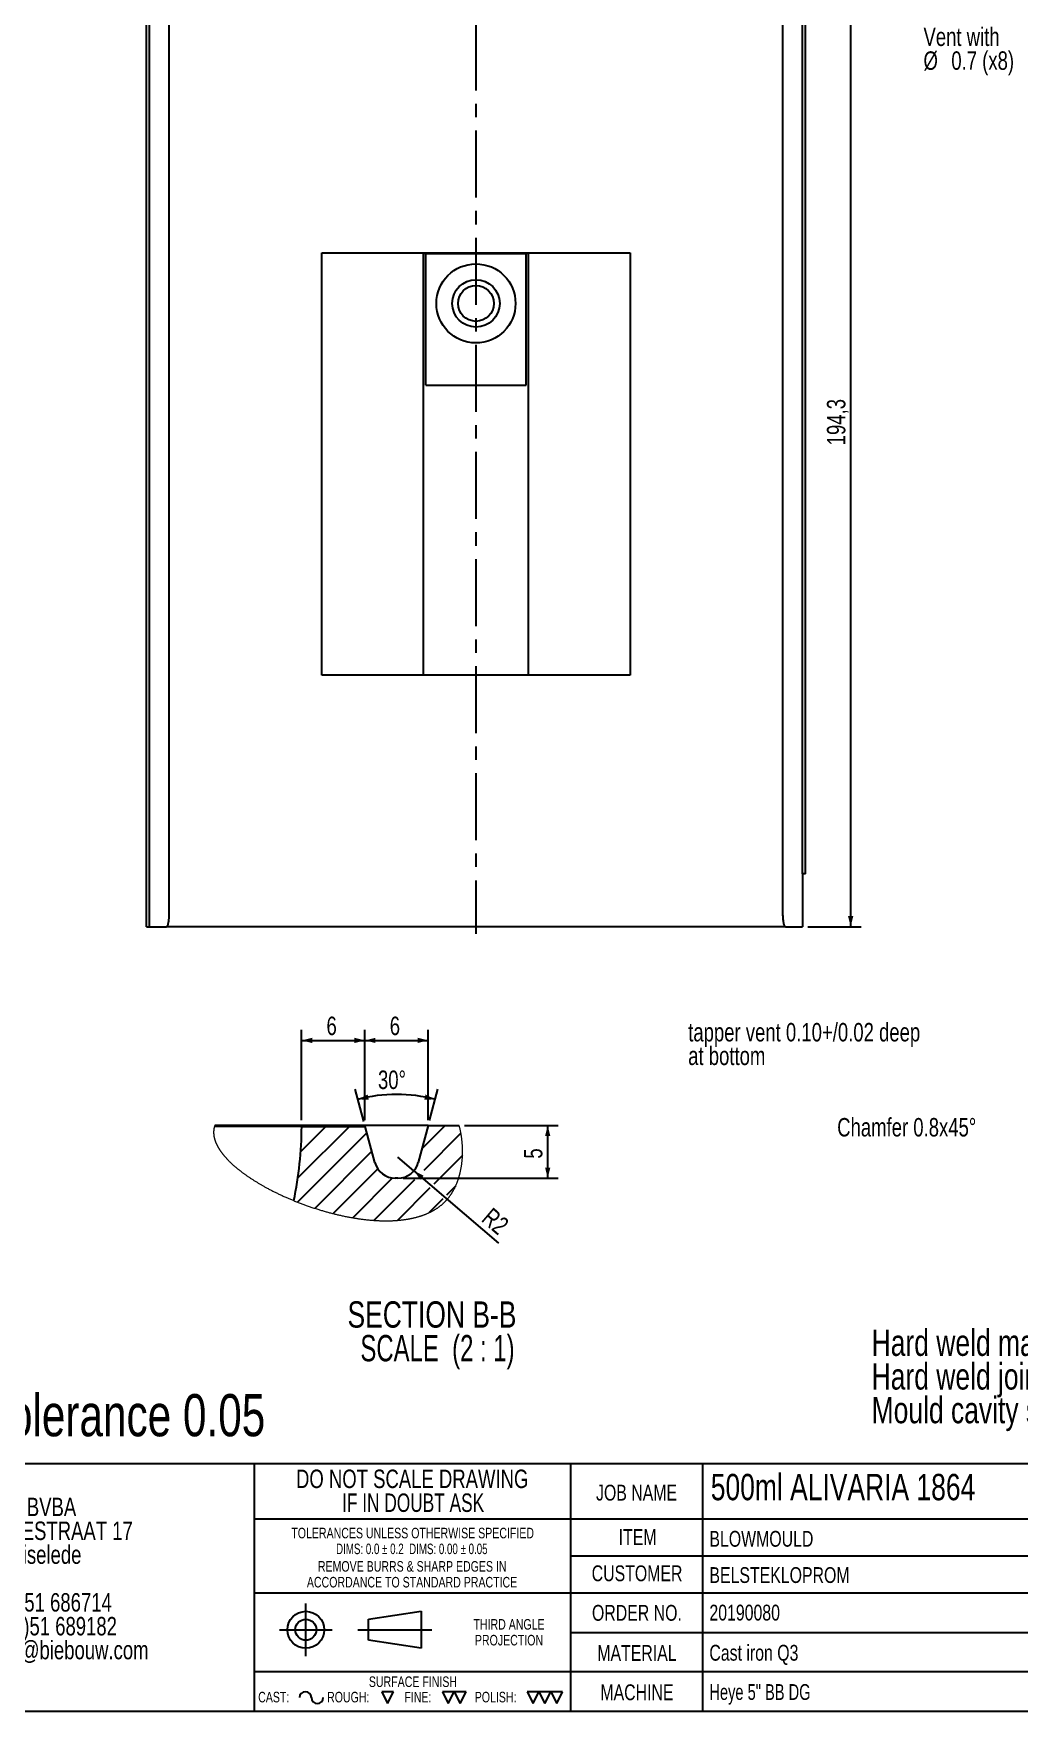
# Model space of a CAD drawing. Header units: millimetres. Extents: x 8 to 871, y 8 to 585.
# Drawn here: x 477.1 to 664.1, y 8 to 326.3 of the extents above; entities that cross this region are included whole.
import ezdxf

# ---------------------------------------------------------------- set-up
doc = ezdxf.new("R2010")
doc.units = ezdxf.units.MM
doc.header["$PDSIZE"] = -1
doc.linetypes.add('CENTERX2', pattern=[20.32, 12.7, -2.54, 2.54, -2.54])
for name, color, linetype in [('CENTERLINE', 4, 'CENTERX2'), ('DIMENSIONS', 2, 'Continuous'), ('HATCH', 3, 'Continuous'), ('TEXT', 2, 'Continuous')]:
    doc.layers.add(name, color=color, linetype=linetype)
doc.layers.add('OUTLINE', color=7, linetype='Continuous', lineweight=25)
doc.styles.add('SLDTEXTSTYLE0', font='TXT', dxfattribs={"width": 0.75})
doc.styles.add('SLDTEXTSTYLE3', font='TXT', dxfattribs={"width": 0.692308})
doc.styles.add('SLDTEXTSTYLE4', font='TXT', dxfattribs={"width": 0.7})
doc.styles.add('SLDTEXTSTYLE5', font='TXT', dxfattribs={"width": 0.691176})
doc.styles.add('SLDTEXTSTYLE7', font='TXT', dxfattribs={"width": 0.678571})
doc.dimstyles.new('SLDDIMSTYLE2', dxfattribs={"dimtxt": 3.5, "dimasz": 2, "dimexe": 0, "dimexo": 0.0625, "dimgap": 0.875, "dimtad": 1, "dimrnd": 1e-09, "dimzin": 12, "dimdsep": 46, "dimtxsty": 'SLDTEXTSTYLE0', "dimsah": 1, "dimcen": 0.09, "dimadec": 0, "dimazin": 3, "dimtfac": 1, "dimtofl": 0, "dimtmove": 0, "dimatfit": 3, "dimfxl": 0, "dimfrac": 2, "dimtolj": 1, "dimtzin": 12, "dimarcsym": 0})
doc.dimstyles.new('SLDDIMSTYLE28', dxfattribs={"dimtxt": 3.5, "dimasz": 2, "dimexe": 0, "dimexo": 0.0625, "dimgap": 0.875, "dimtad": 1, "dimdec": 0, "dimlfac": 0.5, "dimrnd": 1e-09, "dimzin": 12, "dimdsep": 46, "dimtxsty": 'SLDTEXTSTYLE0', "dimsah": 1, "dimcen": 0.09, "dimadec": 0, "dimazin": 3, "dimtfac": 1, "dimtdec": 0, "dimtofl": 0, "dimtmove": 0, "dimatfit": 3, "dimfxl": 0, "dimfrac": 2, "dimtolj": 1, "dimtzin": 12, "dimarcsym": 0})
doc.dimstyles.new('SLDDIMSTYLE29', dxfattribs={"dimtxt": 3.5, "dimasz": 2, "dimexe": 0, "dimexo": 0.0625, "dimgap": 0.875, "dimtad": 1, "dimlfac": 0.5, "dimrnd": 1e-09, "dimzin": 12, "dimdsep": 46, "dimtxsty": 'SLDTEXTSTYLE0', "dimsah": 1, "dimcen": 0.09, "dimadec": 0, "dimazin": 3, "dimtfac": 1, "dimtofl": 0, "dimtmove": 0, "dimatfit": 3, "dimfxl": 0, "dimfrac": 2, "dimtolj": 1, "dimtzin": 12, "dimarcsym": 0})
doc.dimstyles.new('SLDDIMSTYLE30', dxfattribs={"dimtxt": 3.5, "dimasz": 2, "dimexe": 0, "dimexo": 0.0625, "dimgap": 0.875, "dimtad": 1, "dimlfac": 0.5, "dimrnd": 1e-09, "dimzin": 12, "dimdsep": 46, "dimtxsty": 'SLDTEXTSTYLE0', "dimsah": 1, "dimcen": 0, "dimadec": 0, "dimazin": 3, "dimtfac": 1, "dimtofl": 0, "dimtmove": 0, "dimatfit": 3, "dimfxl": 0, "dimfrac": 2, "dimtolj": 1, "dimtzin": 12, "dimarcsym": 0})
doc.dimstyles.new('SLDDIMSTYLE31', dxfattribs={"dimtxt": 3.5, "dimasz": 2, "dimexe": 0, "dimexo": 0.0625, "dimgap": 0.875, "dimtad": 1, "dimdec": 4, "dimlfac": 0.5, "dimzin": 12, "dimdsep": 46, "dimtxsty": 'SLDTEXTSTYLE0', "dimsah": 1, "dimcen": 0.09, "dimazin": 3, "dimtfac": 1, "dimtofl": 0, "dimtmove": 0, "dimatfit": 3, "dimfxl": 0, "dimfrac": 2, "dimtolj": 1, "dimtzin": 12, "dimarcsym": 0})

# ---------------------------------------------------------------- blocks, each defined once
blk = doc.blocks.new('SW_NOTE_0')
at = {"layer": 'TEXT', "color": 0, "char_height": 3.5, "attachment_point": 2}
for s, insert, style in [('DO NOT SCALE DRAWING', (28.71, 4.5), 'SLDTEXTSTYLE0'), ('IF IN DOUBT ASK', (28.89, -0.03), 'SLDTEXTSTYLE4')]:
    blk.add_mtext(s, dxfattribs=dict(at, insert=insert, style=style))
blk = doc.blocks.new('SW_NOTE_0_1')
at = {"layer": 'TEXT', "color": 0, "char_height": 2, "attachment_point": 2}
for s, insert, style in [('TOLERANCES UNLESS OTHERWISE SPECIFIED', (27.09, 2.57), 'SLDTEXTSTYLE0'), ('DIMS: 0.0 ± 0.2  DIMS: 0.00 ± 0.05', (26.93, -0.43), 'SLDTEXTSTYLE5')]:
    blk.add_mtext(s, dxfattribs=dict(at, insert=insert, style=style))
blk = doc.blocks.new('SW_NOTE_0_2')
at = {"layer": 'TEXT', "color": 0, "char_height": 2, "attachment_point": 2, "style": 'SLDTEXTSTYLE0'}
for s, insert in [('REMOVE BURRS & SHARP EDGES IN', (21.78, 2.57)), ('ACCORDANCE TO STANDARD PRACTICE', (21.75, -0.43))]:
    blk.add_mtext(s, dxfattribs=dict(at, insert=insert))
blk = doc.blocks.new('SW_NOTE_0_3')
at = {"layer": 'TEXT', "color": 0, "char_height": 2, "attachment_point": 2, "style": 'SLDTEXTSTYLE0'}
for s, insert in [('THIRD ANGLE', (8.34, 2.57)), ('PROJECTION', (8.33, -0.43))]:
    blk.add_mtext(s, dxfattribs=dict(at, insert=insert))
blk = doc.blocks.new('SW_NOTE_0_4')
at = {"layer": 'TEXT', "color": 0, "char_height": 3.5, "attachment_point": 1, "style": 'SLDTEXTSTYLE0'}
for s, insert in [('BIEBOUW BVBA', (0, 4.5)), ('INDUSTRIESTRAAT 17', (0, -0.03)), ('B-8755 Ruiselede', (0, -4.55)), ('Tel.:+32(0)51 686714', (0, -13.61)), ('Fax.:+32(0)51 689182', (0, -18.13)), ('Email: info@biebouw.com', (0, -22.66))]:
    blk.add_mtext(s, dxfattribs=dict(at, insert=insert))
blk = doc.blocks.new('SW_NOTE_0_8')
at = {"layer": 'TEXT', "color": 0, "char_height": 5, "attachment_point": 1, "style": 'SLDTEXTSTYLE0'}
for s, insert in [('Hard weld match and neck 3x3', (0, 6.43)), ('Hard weld joint 1.2 deep 3 wide', (0, 0.04)), ('Mould cavity see drawing BIEB829-07', (0, -6.35))]:
    blk.add_mtext(s, dxfattribs=dict(at, insert=insert))
blk = doc.blocks.new('SW_NOTE_0_9')
at = {"layer": 'TEXT', "color": 0, "char_height": 3.5, "attachment_point": 1, "style": 'SLDTEXTSTYLE0'}
for s, insert in [('tapper vent 0.10+/0.02 deep', (-64.07, 0.05)), ('at bottom', (-64.07, -4.43))]:
    blk.add_mtext(s, dxfattribs=dict(at, insert=insert))
blk = doc.blocks.new('SW_NOTE_0_11')
at = {"layer": 'TEXT', "color": 0, "insert": (-37.57, 1.8), "char_height": 3.5, "attachment_point": 1, "style": 'SLDTEXTSTYLE0'}
blk.add_mtext('Chamfer 0.8x45°', dxfattribs=at)
blk = doc.blocks.new('SW_NOTE_0_13')
at = {"layer": 'TEXT', "color": 0, "char_height": 3.5, "attachment_point": 1, "style": 'SLDTEXTSTYLE0'}
for s, insert in [('Vent with', (-21.76, 6.31)), ('%%c', (-21.76, 1.79)), ('0.7 (x8)', (-16.48, 1.79))]:
    blk.add_mtext(s, dxfattribs=dict(at, insert=insert))
blk = doc.blocks.new('SW_HATCH_0')
at = {"layer": 'HATCH', "color": 0}
for p, q in [((4.49, 0), (-5.28, -9.77)), ((0, 0), (-4.73, -4.73)), ((22.65, 0.2), (18.27, -4.18)), ((7.81, -1.17), (-5.36, -14.34)), ((25.65, -1.29), (18.6, -8.34)), ((8.76, -4.71), (-2.06, -15.53)), ((25.95, -5.48), (20.49, -10.94)), ((9.9, -8.06), (1.43, -16.53)), ((12.68, -9.77), (5.13, -17.32)), ((16.83, -10.12), (9.13, -17.81)), ((19.78, -11.65), (13.62, -17.81)), ((24.67, -11.26), (22.91, -13.01)), ((22.2, -13.72), (19.54, -16.38))]:
    blk.add_line(p, q, dxfattribs=at)
blk = doc.blocks.new('_D_75')
at = {"layer": 'DIMENSIONS'}
for p, q in [((527.99, 120.18), (527.99, 137.31)), ((539.99, 120.18), (539.99, 137.31)), ((527.99, 135.31), (539.99, 135.31))]:
    blk.add_line(p, q, dxfattribs=at)
for points in [[(527.99, 135.31), (529.99, 134.81), (529.99, 135.81)], [(539.99, 135.31), (537.99, 135.81), (537.99, 134.81)]]:
    blk.add_solid(points, dxfattribs=at)
at = {"layer": 'DIMENSIONS', "insert": (532.7, 139.82), "char_height": 3.5, "attachment_point": 1, "style": 'SLDTEXTSTYLE0'}
blk.add_mtext('6', dxfattribs=at)
blk = doc.blocks.new('_D_76')
at = {"layer": 'DIMENSIONS'}
for p, q in [((539.99, 120.18), (539.99, 137.31)), ((551.99, 120.18), (551.99, 137.31)), ((539.99, 135.31), (551.99, 135.31))]:
    blk.add_line(p, q, dxfattribs=at)
for points in [[(539.99, 135.31), (541.99, 134.81), (541.99, 135.81)], [(551.99, 135.31), (549.99, 135.81), (549.99, 134.81)]]:
    blk.add_solid(points, dxfattribs=at)
at = {"layer": 'DIMENSIONS', "insert": (544.7, 139.82), "char_height": 3.5, "attachment_point": 1, "style": 'SLDTEXTSTYLE0'}
blk.add_mtext('6', dxfattribs=at)
blk = doc.blocks.new('_D_77')
at = {"layer": 'DIMENSIONS'}
for p, q in [((558.86, 119.18), (576.66, 119.18)), ((574.66, 109.18), (574.66, 119.18)), ((547.24, 109.18), (576.66, 109.18))]:
    blk.add_line(p, q, dxfattribs=at)
for points in [[(574.66, 119.18), (574.16, 117.18), (575.16, 117.18)], [(574.66, 109.18), (575.16, 111.18), (574.16, 111.18)]]:
    blk.add_solid(points, dxfattribs=at)
at = {"layer": 'DIMENSIONS', "insert": (570.15, 112.88), "char_height": 3.5, "attachment_point": 1, "rotation": 90, "style": 'SLDTEXTSTYLE0'}
blk.add_mtext('5', dxfattribs=at)
blk = doc.blocks.new('_D_78')
at = {"layer": 'DIMENSIONS'}
for q in [(546.24, 113.18), (565.36, 96.85)]:
    blk.add_line((549.29, 110.58), q, dxfattribs=at)
blk.add_solid([(549.29, 110.58), (550.48, 108.9), (551.13, 109.66)], dxfattribs=at)
at = {"layer": 'DIMENSIONS', "insert": (564.16, 103.79), "char_height": 3.5, "attachment_point": 1, "rotation": 319.508, "style": 'SLDTEXTSTYLE0'}
blk.add_mtext('R2', dxfattribs=at)
blk = doc.blocks.new('_D_79')
at = {"layer": 'DIMENSIONS'}
for p, q in [((539.79, 119.94), (538.15, 126.05)), ((552.25, 120.14), (553.83, 126.05))]:
    blk.add_line(p, q, dxfattribs=at)
blk.add_arc((545.99, 96.78), 28.29, 75, 105, dxfattribs=at)
for points in [[(538.67, 124.11), (540.73, 124.08), (540.51, 125.05)], [(553.32, 124.11), (551.48, 125.05), (551.25, 124.08)]]:
    blk.add_solid(points, dxfattribs=at)
at = {"layer": 'DIMENSIONS', "insert": (542.47, 129.59), "char_height": 3.5, "attachment_point": 1, "style": 'SLDTEXTSTYLE0'}
blk.add_mtext('30°', dxfattribs=at)
blk = doc.blocks.new('SW_NOTE_0_15')
at = {"layer": 'TEXT', "color": 0, "char_height": 5, "attachment_point": 2}
for s, insert, style in [('SECTION B-B', (19.61, 6.45), 'SLDTEXTSTYLE0'), ('SCALE  (2 : 1)', (20.66, 0.06), 'SLDTEXTSTYLE7')]:
    blk.add_mtext(s, dxfattribs=dict(at, insert=insert, style=style))
blk = doc.blocks.new('_D_98')
at = {"layer": 'DIMENSIONS'}
for p, q in [((610.55, 351.19), (634.14, 351.19)), ((632.14, 156.89), (632.14, 351.19)), ((623.98, 156.89), (634.14, 156.89))]:
    blk.add_line(p, q, dxfattribs=at)
for points in [[(632.14, 351.19), (631.64, 349.19), (632.64, 349.19)], [(632.14, 156.89), (632.64, 158.89), (631.64, 158.89)]]:
    blk.add_solid(points, dxfattribs=at)
at = {"layer": 'DIMENSIONS', "insert": (627.63, 248.22), "char_height": 3.5, "attachment_point": 1, "rotation": 90, "style": 'SLDTEXTSTYLE0'}
blk.add_mtext('194,3', dxfattribs=at)

msp = doc.modelspace()

# ---------------------------------------------------------------- linework, layer by layer
at = {"color": 7, "linetype": 'Continuous', "lineweight": 18, "flags": 128}
msp.add_lwpolyline([(511.40085, 118.81632), (511.38977, 118.76921), (511.37927, 118.72202), (511.36937, 118.67474), (511.36005, 118.6274), (511.35131, 118.57997), (511.34316, 118.53246), (511.33559, 118.48488), (511.32794, 118.43246), (511.32099, 118.37994), (511.31473, 118.32733), (511.30917, 118.27464), (511.3043, 118.22186), (511.30013, 118.16899), (511.29665, 118.11604), (511.29385, 118.063), (511.29174, 118.00988), (511.29031, 117.95667), (511.28958, 117.90434), (511.28949, 117.85193), (511.29006, 117.79945), (511.29128, 117.74689), (511.2932, 117.6933), (511.29578, 117.63963), (511.29903, 117.58588), (511.30295, 117.53206), (511.30753, 117.47817), (511.31267, 117.42517), (511.31845, 117.37211), (511.32487, 117.31897), (511.33192, 117.26577), (511.33977, 117.21142), (511.34827, 117.15699), (511.35742, 117.10251), (511.36722, 117.04795), (511.37767, 116.99333), (511.38877, 116.93865), (511.40052, 116.88391), (511.41287, 116.82923), (511.42587, 116.77448), (511.4395, 116.71968), (511.45376, 116.66482), (511.46866, 116.6099), (511.4839, 116.55591), (511.49974, 116.50187), (511.51619, 116.44778), (511.53324, 116.39363), (511.55125, 116.33833), (511.56989, 116.28298), (511.58914, 116.22757), (511.60902, 116.17212), (511.6295, 116.11662), (511.6506, 116.06108), (511.67231, 116.00549), (511.69463, 115.94985), (511.71755, 115.89417), (511.74108, 115.83845), (511.76522, 115.78268), (511.78994, 115.72688), (511.81528, 115.67104), (511.8412, 115.61515), (511.8704, 115.55364), (511.90032, 115.49208), (511.93095, 115.43048), (511.9623, 115.36884), (511.99434, 115.30716), (512.02584, 115.24778), (512.05799, 115.18837), (512.09078, 115.12893), (512.12422, 115.06945), (512.1583, 115.00994), (512.19302, 114.9504), (512.22634, 114.89424), (512.26022, 114.83806), (512.29466, 114.78185), (512.32967, 114.72562), (512.36523, 114.66937), (512.40558, 114.60657), (512.44661, 114.54374), (512.48833, 114.48089), (512.53073, 114.41802), (512.57382, 114.35513), (512.61758, 114.29222), (512.66201, 114.2293), (512.70712, 114.16636), (512.7529, 114.10341), (512.79933, 114.04045), (512.84644, 113.97748), (512.8942, 113.91449), (512.94262, 113.8515), (512.9917, 113.78851), (513.04142, 113.72551), (513.0918, 113.6625), (513.14526, 113.59649), (513.19943, 113.53049), (513.25429, 113.46448), (513.30986, 113.39848), (513.36612, 113.33248), (513.42308, 113.26648), (513.47808, 113.2035), (513.53371, 113.14052), (513.58996, 113.07755), (513.64683, 113.01459), (513.70431, 112.95165), (513.76241, 112.88872), (513.82111, 112.8258), (513.88042, 112.7629), (513.9432, 112.69703), (514.00664, 112.63118), (514.07074, 112.56535), (514.13548, 112.49954), (514.20088, 112.43377), (514.26692, 112.36802), (514.3336, 112.3023), (514.40092, 112.23661), (514.46888, 112.17096), (514.53747, 112.10534), (514.60669, 112.03976), (514.67653, 111.97422), (514.74295, 111.91245), (514.80991, 111.85073), (514.87743, 111.78904), (514.94549, 111.72739), (515.01409, 111.66579), (515.08886, 111.59923), (515.16426, 111.53273), (515.24028, 111.46628), (515.31692, 111.39988), (515.39417, 111.33354), (515.47203, 111.26725), (515.54601, 111.20481), (515.62052, 111.14243), (515.69556, 111.0801), (515.77113, 111.01783), (515.84724, 110.95561), (515.93279, 110.88625), (516.019, 110.81697), (516.10586, 110.74776), (516.19335, 110.67864), (516.28149, 110.60959), (516.37025, 110.54064), (516.45965, 110.47177), (516.54967, 110.40299), (516.64032, 110.3343), (516.73158, 110.26571), (516.82345, 110.19721), (516.91593, 110.12881), (517.00902, 110.06051), (517.10271, 109.99231), (517.197, 109.92421), (517.29187, 109.85622), (517.39189, 109.78511), (517.49256, 109.71412), (517.59386, 109.64325), (517.69579, 109.5725), (517.79835, 109.50189), (517.90153, 109.4314), (518.01642, 109.35356), (518.13206, 109.27588), (518.24844, 109.19838), (518.36555, 109.12104), (518.48339, 109.04388), (518.60196, 108.9669), (518.7144, 108.89448), (518.82748, 108.82222), (518.94119, 108.75013), (519.05551, 108.67821), (519.17045, 108.60646), (519.286, 108.53488), (519.40215, 108.46348), (519.5189, 108.39226), (519.63625, 108.32122), (519.75418, 108.25036), (519.87057, 108.18095), (519.98752, 108.11173), (520.10502, 108.04269), (520.22307, 107.97384), (520.34382, 107.90393), (520.46512, 107.83422), (520.58698, 107.76471), (520.70938, 107.69541), (520.83232, 107.62632), (520.95358, 107.55867), (521.07536, 107.49122), (521.19763, 107.42398), (521.32041, 107.35695), (521.46722, 107.27744), (521.61472, 107.19822), (521.7629, 107.11932), (521.91176, 107.04073), (522.06129, 106.96247), (522.21147, 106.88452), (522.35543, 106.81043), (522.49997, 106.73663), (522.64509, 106.66314), (522.79078, 106.58997), (522.93703, 106.5171), (523.08383, 106.44455), (523.23118, 106.37232), (523.37906, 106.30042), (523.53456, 106.22544), (523.69063, 106.15082), (523.84727, 106.07658), (524.00446, 106.00271), (524.1622, 105.92921), (524.32048, 105.85609), (524.47929, 105.78336), (524.63862, 105.71102), (524.79846, 105.63907), (524.95881, 105.56752), (525.11965, 105.49637), (525.28098, 105.42563), (525.43353, 105.35931), (525.5865, 105.29335), (525.73988, 105.22776), (525.89366, 105.16256), (526.04784, 105.09773), (526.1988, 105.03478), (526.35012, 104.97219), (526.5018, 104.90998), (526.67259, 104.84055), (526.84382, 104.7716), (527.01547, 104.70313), (527.18753, 104.63514), (527.35735, 104.56868), (527.52755, 104.5027), (527.69813, 104.4372), (527.86907, 104.3722), (528.04036, 104.30768), (528.21201, 104.24367), (528.37415, 104.18378), (528.53658, 104.12433), (528.6993, 104.06534), (528.86229, 104.00681), (529.02555, 103.94875), (529.20807, 103.88449), (529.3909, 103.82082), (529.57404, 103.75774), (529.75747, 103.69526), (529.94118, 103.63337), (530.12516, 103.5721), (530.30941, 103.51143), (530.4939, 103.45139), (530.67466, 103.39323), (530.85564, 103.33568), (531.03682, 103.27873), (531.21821, 103.22239), (531.39978, 103.16667), (531.58154, 103.11157), (531.75306, 103.06018), (531.92473, 103.00936), (532.09653, 102.95911), (532.26845, 102.90941), (532.44049, 102.8603), (532.61264, 102.81175), (532.78489, 102.76379), (532.95723, 102.71641), (533.12965, 102.66962), (533.30215, 102.62343), (533.47163, 102.57863), (533.64117, 102.53442), (533.81076, 102.49079), (533.98039, 102.44775), (534.14659, 102.40615), (534.31281, 102.36513), (534.47905, 102.32468), (534.64529, 102.28481), (534.81154, 102.24552), (534.97778, 102.20682), (535.14401, 102.16871), (535.32684, 102.12746), (535.50963, 102.08694), (535.69237, 102.04715), (535.87506, 102.00808), (536.05768, 101.96976), (536.24023, 101.93217), (536.42269, 101.89533), (536.60506, 101.85924), (536.78732, 101.82391), (536.96946, 101.78933), (537.14823, 101.75612), (537.32687, 101.72365), (537.50537, 101.69193), (537.68373, 101.66096), (537.84275, 101.63396), (538.00163, 101.60757), (538.16038, 101.58178), (538.31898, 101.55661), (538.47743, 101.53205), (538.63572, 101.50811), (538.79384, 101.4848), (538.95179, 101.46211), (539.11707, 101.43901), (539.28214, 101.4166), (539.447, 101.39489), (539.61164, 101.37389), (539.77605, 101.35359), (539.94023, 101.33399), (540.10416, 101.31511), (540.26784, 101.29695), (540.43126, 101.2795), (540.59442, 101.26278), (540.7573, 101.24678), (540.9199, 101.23151), (541.07294, 101.2178), (541.22572, 101.20473), (541.37823, 101.19233), (541.53046, 101.18058), (541.6824, 101.16951), (541.81862, 101.16013), (541.9546, 101.15129), (542.09033, 101.143), (542.22582, 101.13525), (542.36105, 101.12806), (542.49603, 101.12141), (542.62305, 101.11565), (542.74984, 101.11038), (542.87639, 101.10561), (543.00269, 101.10133), (543.12875, 101.09756), (543.25455, 101.09428), (543.38009, 101.09151), (543.50538, 101.08925), (543.6304, 101.08749), (543.75515, 101.08624), (543.87741, 101.08551), (543.99941, 101.08527), (544.12113, 101.08553), (544.24258, 101.08628), (544.36596, 101.08757), (544.48904, 101.08937), (544.61183, 101.0917), (544.73432, 101.09455), (544.85651, 101.09793), (544.97621, 101.10176), (545.09562, 101.10609), (545.21472, 101.11095), (545.33352, 101.11632), (545.45442, 101.12232), (545.57499, 101.12887), (545.69523, 101.13596), (545.81514, 101.1436), (545.9347, 101.15177), (546.05392, 101.1605), (546.1728, 101.16977), (546.30165, 101.18048), (546.43008, 101.19184), (546.55808, 101.20386), (546.68565, 101.21654), (546.81279, 101.22988), (546.93723, 101.24362), (547.06124, 101.25801), (547.18481, 101.27305), (547.30794, 101.28873), (547.41751, 101.30328), (547.52672, 101.31835), (547.63557, 101.33393), (547.74405, 101.35005), (547.85216, 101.36668), (547.95991, 101.38385), (548.06728, 101.40154), (548.17427, 101.41976), (548.28088, 101.43851), (548.3871, 101.45779), (548.49294, 101.47761), (548.59838, 101.49796), (548.70343, 101.51886), (548.80808, 101.54029), (548.91233, 101.56226), (549.01618, 101.58477), (549.12453, 101.60895), (549.23242, 101.63372), (549.33987, 101.65909), (549.44685, 101.68506), (549.55336, 101.71164), (549.65941, 101.73883), (549.74973, 101.76256), (549.83971, 101.78674), (549.92934, 101.81137), (550.01861, 101.83645), (550.10753, 101.86198), (550.19451, 101.88749), (550.28115, 101.91344), (550.36743, 101.93983), (550.45337, 101.96665), (550.54069, 101.99448), (550.62764, 102.02276), (550.71421, 102.05151), (550.80041, 102.08072), (550.88623, 102.11039), (550.97167, 102.14052), (551.05673, 102.17112), (551.1414, 102.20219), (551.22568, 102.23372), (551.30957, 102.26573), (551.39306, 102.2982), (551.47616, 102.33114), (551.55886, 102.36456), (551.64116, 102.39845), (551.73122, 102.43628), (551.82079, 102.47468), (551.90987, 102.51367), (551.99845, 102.55323), (552.08652, 102.59337), (552.10054, 102.59984), (552.18053, 102.63712), (552.26009, 102.67489), (552.33922, 102.71316), (552.41793, 102.75191), (552.4962, 102.79116), (552.57404, 102.8309), (552.65144, 102.87113), (552.7284, 102.91186), (552.80855, 102.95506), (552.88821, 102.99881), (552.96738, 103.0431), (553.04606, 103.08795), (553.12423, 103.13334), (553.20191, 103.17929), (553.27909, 103.22579), (553.35576, 103.27285), (553.43192, 103.32047), (553.50757, 103.36864), (553.58271, 103.41737), (553.65733, 103.46666), (553.72721, 103.51365), (553.79662, 103.56114), (553.86557, 103.60913), (553.93405, 103.65763), (554.00205, 103.70663), (554.07366, 103.75915), (554.14473, 103.81224), (554.21526, 103.8659), (554.28525, 103.92014), (554.35469, 103.97495), (554.42359, 104.03034), (554.48804, 104.08309), (554.552, 104.13635), (554.61547, 104.19013), (554.67844, 104.24443), (554.7409, 104.29924), (554.80287, 104.35458), (554.86433, 104.41043), (554.92529, 104.46681), (554.98574, 104.52371), (555.04567, 104.58113), (555.10403, 104.63803), (555.1619, 104.69545), (555.21926, 104.75337), (555.27612, 104.8118), (555.32831, 104.86634), (555.38005, 104.92132), (555.43137, 104.97674), (555.48224, 105.0326), (555.53267, 105.0889), (555.58266, 105.14565), (555.63221, 105.20283), (555.6862, 105.26624), (555.73965, 105.33018), (555.79257, 105.39465), (555.84495, 105.45963), (555.8968, 105.52513), (555.94811, 105.59114), (555.99889, 105.65765), (556.04914, 105.72466), (556.09886, 105.79217), (556.14805, 105.86016), (556.19584, 105.92742), (556.24313, 105.99514), (556.2899, 106.06331), (556.33617, 106.13195), (556.38275, 106.20229), (556.42881, 106.2731), (556.47434, 106.34436), (556.51935, 106.41608), (556.56384, 106.48824), (556.60702, 106.55955), (556.64969, 106.63128), (556.69187, 106.70342), (556.73354, 106.77599), (556.77554, 106.85045), (556.81702, 106.92534), (556.85798, 107.00064), (556.89842, 107.07636), (556.93834, 107.15248), (556.97775, 107.229), (557.01663, 107.30593), (557.05744, 107.38821), (557.09766, 107.47093), (557.1373, 107.55408), (557.17635, 107.63767), (557.21482, 107.72167), (557.25322, 107.80722), (557.29101, 107.89319), (557.32822, 107.97958), (557.36482, 108.06638), (557.40084, 108.15358), (557.43626, 108.24118), (557.46912, 108.32413), (557.50145, 108.40742), (557.53325, 108.49105), (557.56454, 108.57502), (557.5953, 108.65931), (557.62554, 108.74392), (557.65526, 108.82885), (557.68445, 108.9141), (557.71313, 108.99965), (557.74129, 109.0855), (557.76844, 109.17011), (557.79509, 109.255), (557.82125, 109.34017), (557.8469, 109.42562), (557.87251, 109.51289), (557.89761, 109.60043), (557.9222, 109.68825), (557.94627, 109.77632), (557.96983, 109.86465), (557.99247, 109.95165), (558.01462, 110.03889), (558.03628, 110.12637), (558.05745, 110.21407), (558.08201, 110.31877), (558.10587, 110.42378), (558.12905, 110.5291), (558.15153, 110.63471), (558.17332, 110.7406), (558.19443, 110.84677), (558.21394, 110.94837), (558.23281, 111.05021), (558.25107, 111.15228), (558.2687, 111.25457), (558.28572, 111.35709), (558.30211, 111.45981), (558.31788, 111.56274), (558.33303, 111.66587), (558.34824, 111.77411), (558.36278, 111.88255), (558.37664, 111.99118), (558.38982, 112.1), (558.40233, 112.20899), (558.41418, 112.31816), (558.42535, 112.42748), (558.43585, 112.53696), (558.44568, 112.64658), (558.45485, 112.75634), (558.46335, 112.86623), (558.47119, 112.97623), (558.47798, 113.08006), (558.48417, 113.18397), (558.48978, 113.28798), (558.4948, 113.39206), (558.49924, 113.49621), (558.50347, 113.61149), (558.50698, 113.72683), (558.50978, 113.84224), (558.51187, 113.9577), (558.51326, 114.0732), (558.51393, 114.18668), (558.51392, 114.30018), (558.51323, 114.4137), (558.51186, 114.52723), (558.50984, 114.63938), (558.50716, 114.75152), (558.50383, 114.86364), (558.49984, 114.97574), (558.49519, 115.0878), (558.48999, 115.19782), (558.48416, 115.30779), (558.4777, 115.41771), (558.47062, 115.52756), (558.46274, 115.63958), (558.45421, 115.75152), (558.44504, 115.86336), (558.43521, 115.97511), (558.42474, 116.08674), (558.41362, 116.19826), (558.40186, 116.30966), (558.38945, 116.42092), (558.37641, 116.53204), (558.36272, 116.64301), (558.34839, 116.75382), (558.33343, 116.86446), (558.31783, 116.97493), (558.3016, 117.08521), (558.28616, 117.18613), (558.27019, 117.28689), (558.25368, 117.38747), (558.23665, 117.48787), (558.21909, 117.58809), (558.201, 117.68811), (558.18122, 117.79409), (558.16085, 117.89983), (558.13988, 118.00534), (558.11832, 118.11059), (558.09618, 118.21559), (558.07345, 118.32033), (558.05013, 118.42479), (558.02622, 118.52898), (558.00055, 118.63781), (557.97424, 118.74633), (557.94729, 118.8545), (557.91971, 118.96234), (557.89149, 119.06983), (557.86263, 119.17695)], dxfattribs=at)
at = {"color": 7, "linetype": 'Continuous', "lineweight": 18}
msp.add_arc((515.35771, 117.8577), 4.07133, 161.0928846, 166.3814716, dxfattribs=at)
at = {"color": 7, "linetype": 'Continuous', "lineweight": 0}
for p in [(527.99342, 119.17695), (539.99342, 119.17695)]:
    msp.add_point(p, dxfattribs=at)
at = {"layer": 'CENTERLINE'}
msp.add_line((561.05106, 429.83342), (561.05106, 155.56068), dxfattribs=at)
at = {"layer": 'OUTLINE'}
for p, q in [((498.55106, 156.8852), (498.55106, 429.83342)), ((499.07599, 429.83342), (499.07599, 156.8852)), ((623.02613, 166.88521), (623.02613, 429.83342)), ((623.55106, 166.88521), (623.55106, 429.83342)), ((502.82427, 333.84078), (502.82427, 159.88521)), ((619.27785, 159.88521), (619.27785, 333.84078)), ((531.81106, 284.73342), (590.29106, 284.73342)), ((531.81106, 204.63342), (531.81106, 284.73342)), ((551.05106, 284.63342), (551.05106, 204.63342)), ((551.55106, 284.63342), (551.05106, 284.63342)), ((551.55106, 259.63342), (551.55106, 284.63342)), ((551.55106, 284.63342), (570.55106, 284.63342)), ((570.55106, 259.63342), (570.55106, 284.63342)), ((571.05106, 284.63342), (570.55106, 284.63342)), ((571.05106, 204.63342), (571.05106, 284.63342)), ((590.29106, 284.73342), (590.29106, 204.63342)), ((551.55106, 259.63342), (570.55106, 259.63342)), ((590.29106, 204.63342), (531.81106, 204.63342)), ((622.97801, 166.88521), (622.97801, 156.8852)), ((623.02613, 166.88521), (622.97801, 166.88521)), ((623.55106, 166.88521), (623.02613, 166.88521)), ((498.55106, 156.8852), (499.07599, 156.8852)), ((499.07599, 156.8852), (502.34738, 156.8852)), ((619.75474, 156.8852), (502.34738, 156.8852)), ((619.75474, 156.8852), (622.97801, 156.8852)), ((519.12878, 118.97695), (511.44325, 118.97695)), ((517.1576, 119.17695), (511.50605, 119.17695)), ((535.67853, 119.17695), (517.1576, 119.17695)), ((517.20882, 118.9858), (517.20642, 118.97695)), ((527.99313, 118.97695), (519.12877, 118.97695)), ((527.99313, 118.97695), (540.04701, 118.97695)), ((535.90186, 119.17695), (535.67853, 119.17695)), ((551.99342, 119.17695), (535.90186, 119.17695)), ((541.87852, 112.14168), (540.04701, 118.97695)), ((551.99342, 119.17695), (550.10833, 112.14168)), ((551.99342, 119.17695), (557.86263, 119.17695)), ((546.24462, 109.17695), (545.74222, 109.17695)), ((832, 55), (429, 55)), ((519, 55), (519, 8)), ((579, 55), (579, 8)), ((604, 55), (604, 8)), ((579, 44.5), (519, 44.5)), ((732, 44.5), (579, 44.5)), ((579, 37.5), (732, 37.5)), ((519, 30.5), (832, 30.5)), ((528.77569, 18.5), (528.77569, 28.5)), ((540.67455, 25.5), (550.67455, 27)), ((540.67455, 21.5), (540.67455, 25.5)), ((550.67455, 27), (550.67455, 20)), ((523.77569, 23.5), (533.77569, 23.5)), ((538.67455, 23.5), (552.67455, 23.5)), ((579, 23), (732, 23)), ((550.67455, 20), (540.67455, 21.5)), ((732, 15.5), (519, 15.5)), ((545.41865, 11.75), (543.16865, 11.75)), ((543.16865, 11.75), (544.29365, 9.5)), ((544.29365, 9.5), (545.41865, 11.75)), ((556.93161, 11.75), (554.68161, 11.75)), ((554.68161, 11.75), (555.80661, 9.5)), ((555.80661, 9.5), (556.93161, 11.75)), ((559.18161, 11.75), (556.93161, 11.75)), ((556.93161, 11.75), (558.05661, 9.5)), ((558.05661, 9.5), (559.18161, 11.75)), ((573, 11.75), (570.75, 11.75)), ((570.75, 11.75), (571.875, 9.5)), ((571.875, 9.5), (573, 11.75)), ((575.25, 11.75), (573, 11.75)), ((573, 11.75), (574.125, 9.5)), ((574.125, 9.5), (575.25, 11.75)), ((577.5, 11.75), (575.25, 11.75)), ((575.25, 11.75), (576.375, 9.5)), ((576.375, 9.5), (577.5, 11.75)), ((832, 8), (8, 8))]:
    msp.add_line(p, q, dxfattribs=at)
at = {"layer": 'OUTLINE', "flags": 128}
msp.add_lwpolyline([(517.1576, 119.17695), (517.17999, 119.16499), (517.196, 119.12911), (517.20561, 119.06936), (517.20882, 118.9858)], dxfattribs=at)
at = {"layer": 'OUTLINE'}
for centre, radius in [((561.05106, 275.13342), 7.5), ((561.05106, 275.13342), 4.5), ((561.05106, 275.13342), 3.4), ((528.77569, 23.5), 3.5), ((528.77569, 23.5), 2)]:
    msp.add_circle(centre, radius, dxfattribs=at)
for centre, radius, start, end in [((459.10473, 119.16773), 68.88867, 348.0552747, 359.8413263), ((545.74223, 113.17695), 4, 195.0000125, 269.9999873), ((546.24462, 113.17695), 4, 270.0000127, 344.9999875), ((528.70836, 10.625), 1.125, 0, 180), ((530.95836, 10.625), 1.125, 180, 0)]:
    msp.add_arc(centre, radius, start, end, dxfattribs=at)
for points, knots in [([(502.82427, 159.88521), (502.82366, 159.76846), (502.82242, 159.53014), (502.81277, 159.18981), (502.79837, 158.87213), (502.78139, 158.60791), (502.76346, 158.38655), (502.74557, 158.20109), (502.72633, 158.03059), (502.70157, 157.84122), (502.67092, 157.64608), (502.63386, 157.45575), (502.59535, 157.29608), (502.5522, 157.15369), (502.50477, 157.0356), (502.45289, 156.94833), (502.40037, 156.89483), (502.36504, 156.88841), (502.34738, 156.8852)], [0, 0, 0, 0, 0.05133253, 0.104785281, 0.156045419, 0.208580433, 0.248772166, 0.288976843, 0.330247021, 0.371523957, 0.439265383, 0.507032302, 0.576504373, 0.645989461, 0.733763336, 0.821551084, 0.910772847, 1, 1, 1, 1]), ([(619.75474, 156.8852), (619.74565, 156.8861), (619.71741, 156.8889), (619.67005, 156.92226), (619.61257, 157.00438), (619.55536, 157.13483), (619.49868, 157.32095), (619.45267, 157.52889), (619.41705, 157.73383), (619.38652, 157.94074), (619.35954, 158.16716), (619.33662, 158.40983), (619.31911, 158.63079), (619.30233, 158.89813), (619.28864, 159.21089), (619.27958, 159.54406), (619.27843, 159.77017), (619.27785, 159.88521)], [0, 0, 0, 0, 0.045913438, 0.142735894, 0.239547608, 0.3384, 0.437220206, 0.537085801, 0.587748967, 0.638402086, 0.716212612, 0.756030185, 0.795832216, 0.847599089, 0.900575296, 0.949419349, 1, 1, 1, 1])]:
    msp.add_open_spline(points, degree=3, knots=knots, dxfattribs=at)

# ---------------------------------------------------------------- block references
at = {"layer": 'HATCH'}
msp.add_blockref('SW_HATCH_0', (532.54908, 118.97695), dxfattribs=at)
at = {"layer": 'TEXT'}
for name, p in [('SW_NOTE_0_13', (667.70716, 321.16175)), ('SW_NOTE_0_9', (665.38352, 138.56773)), ('SW_NOTE_0_11', (667.14709, 118.78494)), ('SW_NOTE_0_15', (533.09708, 79.3616)), ('SW_NOTE_0_8', (636.11139, 74.02646)), ('SW_NOTE_0', (520.24686, 49.38226)), ('SW_NOTE_0_4', (458.31161, 44.05647)), ('SW_NOTE_0_1', (521.95589, 40.27512)), ('SW_NOTE_0_2', (527.1795, 33.95369)), ('SW_NOTE_0_3', (558.98886, 22.95369))]:
    msp.add_blockref(name, p, dxfattribs=at)

# ---------------------------------------------------------------- texts
for s, insert, char_height, attachment_point, style in [('Half & half tolerance 0.05', (430.99203, 68.20848), 8, 1, 'SLDTEXTSTYLE0'), ('JOB NAME', (591.51943, 51.01097), 3, 2, 'SLDTEXTSTYLE0'), ('500ml ALIVARIA 1864', (605.59608, 53.07133), 5, 1, 'SLDTEXTSTYLE0'), ('ITEM', (591.71839, 42.58459), 3, 2, 'SLDTEXTSTYLE0'), ('BLOWMOULD', (605.33565, 42.25126), 3, 1, 'SLDTEXTSTYLE0'), ('CUSTOMER', (591.61526, 35.70858), 3, 2, 'SLDTEXTSTYLE0'), ('BELSTEKLOPROM', (605.33565, 35.37524), 3, 1, 'SLDTEXTSTYLE0'), ('ORDER NO.', (591.58401, 28.20789), 3, 2, 'SLDTEXTSTYLE0'), ('20190080', (605.33565, 28.25372), 3, 1, 'SLDTEXTSTYLE0'), ('MATERIAL', (591.59131, 20.58667), 3, 2, 'SLDTEXTSTYLE0'), ('Cast iron Q3', (605.32857, 20.63251), 3, 1, 'SLDTEXTSTYLE0'), ('SURFACE FINISH', (549.10103, 14.63617), 2, 2, 'SLDTEXTSTYLE0'), ('MACHINE', (591.58922, 13.13696), 3, 2, 'SLDTEXTSTYLE0'), ('Heye 5" BB DG', (605.32857, 13.18279), 3, 1, 'SLDTEXTSTYLE3'), ('CAST:', (519.74145, 11.71938), 2, 1, 'SLDTEXTSTYLE0'), ('ROUGH:', (532.81775, 11.71938), 2, 1, 'SLDTEXTSTYLE0'), ('FINE:', (547.4722, 11.71938), 2, 1, 'SLDTEXTSTYLE0'), ('POLISH:', (560.82446, 11.71938), 2, 1, 'SLDTEXTSTYLE0')]:
    msp.add_mtext(s, dxfattribs=dict(at, insert=insert, char_height=char_height, attachment_point=attachment_point, style=style))

# ---------------------------------------------------------------- dimensions: what is measured, and where the dimension line sits
at = {"layer": 'DIMENSIONS'}
for base, p1, p2, angle, dimstyle, picture, middle in [((632.14016, 351.1852), (622.97801, 156.8852), (609.54868, 351.1852), 90, 'SLDDIMSTYLE2', '_D_98', (632.14016, 254.0352)), ((539.99342, 135.31034), (527.99342, 119.17695), (539.99342, 119.17695), 0, 'SLDDIMSTYLE28', '_D_75', (533.99342, 135.31034)), ((574.66102, 119.17695), (546.24462, 109.17695), (557.86263, 119.17695), 90, 'SLDDIMSTYLE29', '_D_77', (574.66102, 114.17695))]:
    dim = msp.add_linear_dim(base=base, p1=p1, p2=p2, angle=angle, dimstyle=dimstyle, dxfattribs=at)
    dim.commit()
    dim.dimension.update_dxf_attribs({"geometry": picture, "text_midpoint": middle, "dimtype": 160})
dim = msp.add_linear_dim(base=(551.99342, 135.31034), p1=(539.99342, 119.17695), p2=(551.99342, 119.17695), dimstyle='SLDDIMSTYLE29', dxfattribs=at)
dim.commit()
dim.dimension.update_dxf_attribs({"geometry": '_D_76', "text_midpoint": (545.99342, 135.31034), "dimtype": 160})
dim = msp.add_angular_dim_2l(base=(545.99342, 125.07763), line1=((551.99342, 119.17695), (550.10833, 112.14168)), line2=((541.87852, 112.14168), (540.04701, 118.97695)), dimstyle='SLDDIMSTYLE31', dxfattribs=at)
dim.commit()
dim.dimension.update_dxf_attribs({"geometry": '_D_79', "text_midpoint": (545.99342, 125.07763), "dimtype": 162})
dim = msp.add_radius_dim(center=(546.24462, 113.17695), mpoint=(549.28661, 110.57959), dimstyle='SLDDIMSTYLE30', dxfattribs=at)
dim.commit()
dim.dimension.update_dxf_attribs({"geometry": '_D_78', "text_midpoint": (563.43206, 98.50169), "dimtype": 164})

doc.saveas('drawing.dxf')
